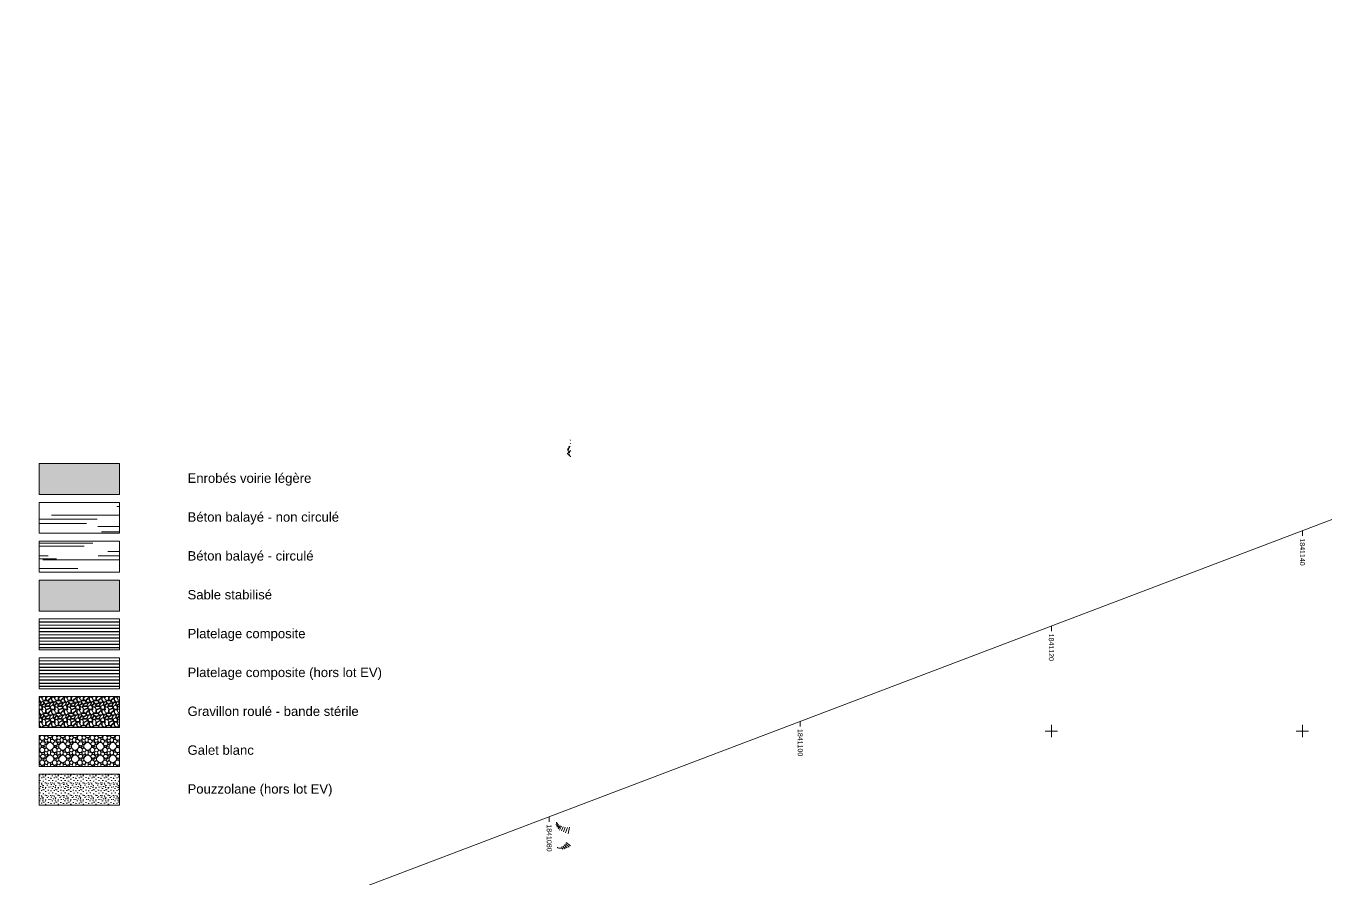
# Model space of a CAD drawing. Header units: metres. Extents: x 1838950 to 1842843, y 5171318 to 5174224.
# Drawn here: x 1841038.3 to 1841141.8, y 5171648.3 to 5171716.2 of the extents above; entities that cross this region are included whole.
import ezdxf

# ---------------------------------------------------------------- set-up
doc = ezdxf.new("R2010")
doc.units = ezdxf.units.M
doc.header["$LTSCALE"] = 0.0254
doc.header["$PDMODE"] = 1
doc.header["$PDSIZE"] = -2
doc.layers.add('Fond topo - Carroyage', color=8, linetype='Continuous', lineweight=18)
doc.layers.add('SA - légende prestations', color=7, linetype='Continuous', lineweight=18)
doc.layers.add('SA - Limite terrain', color=1, linetype='Continuous', lineweight=18, true_color=0xff0000)
doc.styles.add('Arial', font='arial.ttf')

msp = doc.modelspace()

# ---------------------------------------------------------------- hatches: boundary and pattern name
at = {"layer": 'SA - légende prestations', "linetype": 'Continuous', "lineweight": 0, "true_color": 0xdddddd}
msp.add_hatch(color=254, dxfattribs=at).paths.add_polyline_path([(1841039.3634, 5171678.8431), (1841045.75, 5171678.8431), (1841045.75, 5171681.3072), (1841039.3634, 5171681.3072)])
at = {"layer": 'SA - légende prestations', "linetype": 'Continuous', "lineweight": 18, "true_color": 0xc0c0c0}
h = msp.add_hatch(dxfattribs=at)
h.set_pattern_fill('BETON_BALAYE', color=9, style=0, pattern_type=2)
h.set_pattern_definition([(0, (-100.5619, 3.2995), (2.2, 1), [15, -8]), (0, (-100.1301, 3.2995), (2.2, 1), [5, -18]), (0, (-99.2319, 3.7995), (-1, 1.33), [3, -7.08]), (0, (-99.1473, 3.7995), (-1, 1.33), [6, -4.08]), (0, (-100.0619, 4.1495), (5.2, 0.67), [8, -6.4]), (0, (-99.8231, 4.1495), (5.2, 0.67), [4, -10.4])])
h.paths.add_polyline_path([(1841039.3634, 5171675.7486), (1841045.75, 5171675.7486), (1841045.75, 5171678.2128), (1841039.3634, 5171678.2128)])
at = {"layer": 'SA - légende prestations', "linetype": 'Continuous', "lineweight": 18, "true_color": 0x333333}
h = msp.add_hatch(dxfattribs=at)
h.set_pattern_fill('BETON_BALAYE_1', color=250, style=0, pattern_type=2)
h.set_pattern_definition([(0, (-102.4584, -2.2877), (2.2, 1), [15, -8]), (0, (-102.0266, -2.2877), (2.2, 1), [5, -18]), (0, (-101.1284, -1.7877), (-1, 1.33), [3, -7.08]), (0, (-101.0438, -1.7877), (-1, 1.33), [6, -4.08]), (0, (-101.95837, -1.4377), (5.2, 0.67), [8, -6.4]), (0, (-101.7196, -1.4377), (5.2, 0.67), [4, -10.4])])
h.paths.add_polyline_path([(1841039.3634, 5171672.6542), (1841045.75, 5171672.6542), (1841045.75, 5171675.1183), (1841039.3634, 5171675.1183)])
at = {"layer": 'SA - légende prestations', "linetype": 'Continuous', "lineweight": 0, "true_color": 0xffcc99}
msp.add_hatch(color=31, dxfattribs=at).paths.add_polyline_path([(1841039.3634, 5171669.5598), (1841045.75, 5171669.5598), (1841045.75, 5171672.0239), (1841039.3634, 5171672.0239)])
at = {"layer": 'SA - légende prestations', "linetype": 'Continuous', "lineweight": 18, "true_color": 0x999999}
h = msp.add_hatch(dxfattribs=at)
h.set_pattern_fill('GRANULATS2', color=253, style=0, pattern_type=2)
h.set_pattern_definition([(0, (-67.8745, 3.2995), (1, 1), [0.3, -0.7]), (0, (-67.2745, 3.3995), (1, 1), [0.25, -0.75]), (0, (-67.3245, 3.4495), (1, 1), [0.2, -0.8]), (0, (-67.6245, 3.6995), (1, 1), [0.15, -0.85]), (0, (-67.6169, 3.6995), (1, 1), [0.2, -0.8]), (0, (-67.6245, 3.7495), (1, 1), [0.2, -0.8]), (0, (-67.6182, 3.7495), (1, 1), [0.25, -0.75]), (0, (-68.0745, 3.9495), (1, 1), [0.25, -0.75]), (0, (-67.1245, 3.9995), (1, 1), [0.25, -0.75]), (90, (-68.0745, 3.4995), (-1, 1), [0.15, -0.85]), (90, (-67.9245, 4.2495), (-1, 1), [0.1, -0.9]), (90, (-67.8745, 3.2995), (-1, 1), [0.15, -0.85]), (90, (-67.7745, 4.1995), (-1, 1), [0.05, -0.95]), (90, (-67.7245, 3.7995), (-1, 1), [0.15, -0.85]), (90, (-67.6245, 3.4495), (-1, 1), [0.25, -0.75]), (90, (-67.5245, 4.1495), (-1, 1), [0.15, -0.85]), (90, (-67.4245, 3.7495), (-1, 1), [0.2, -0.8]), (90, (-67.3745, 3.7495), (-1, 1), [0.2, -0.8]), (90, (-67.2745, 3.2995), (-1, 1), [0.1, -0.9]), (90, (-67.1245, 3.4495), (-1, 1), [0.25, -0.75]), (45, (-67.9745, 3.3995), (0, 0.99999999974), [0.424264, -0.9899495623]), (45, (-67.8745, 3.4495), (0, 0.99999999974), [0.212132, -1.2020815623]), (45, (-67.4245, 3.9995), (0, 0.99999999974), [0.2828427, -1.1313708623]), (45, (-67.4245, 4.0495), (0, 0.99999999974), [0.212132, -1.2020815623]), (135, (-67.7745, 3.9495), (-0.99999999974, 0), [0.070711, -1.3435025623]), (135, (-67.9745, 3.3995), (-0.99999999974, 0), [0.141421, -1.2727925623]), (135, (-67.6745, 3.6995), (-0.99999999974, 0), [0.141421, -1.2727925623]), (135, (-67.4245, 3.9495), (-0.99999999974, 0), [0.141421, -1.2727925623]), (135, (-67.1245, 4.1495), (-0.99999999974, 0), [0.212132, -1.2020815623]), (135, (-67.1245, 4.0995), (-0.99999999974, 0), [0.141421, -1.2727925623]), (135, (-67.1745, 4.1995), (-0.99999999974, 0), [0.141421, -1.2727925623]), (135, (-67.4745, 3.2995), (-0.99999999974, 0), [0.212132, -1.2020815623]), (26.5650512, (-67.17452, 3.8995), (1.000000000224, -4.7e-11), [0.1118, -2.124267977]), (26.5650512, (-67.42452, 3.6495), (1.000000000224, -4.7e-11), [0.1118, -2.124267977]), (26.5650512, (-67.77452, 3.9495), (1.000000000224, -4.7e-11), [0.2236, -2.012467977]), (26.5650512, (-67.72452, 4.1995), (1.000000000224, -4.7e-11), [0.2236, -2.012467977]), (26.5650512, (-67.72452, 3.9495), (1.000000000224, -4.7e-11), [0.2236, -2.012467977]), (26.5650512, (-67.12452, 4.1495), (1.000000000224, -4.7e-11), [0.2236, -2.012467977]), (26.5650512, (-68.07452, 3.6495), (1.000000000224, -4.7e-11), [0.33541, -1.900657977]), (26.5650512, (-68.07452, 3.6995), (1.000000000224, -4.7e-11), [0.33541, -1.900657977]), (26.5650512, (-68.07452, 4.0995), (1.000000000224, -4.7e-11), [0.33541, -1.900657977]), (63.43494882, (-67.57452, 4.0495), (-3.96e-10, 1.000000000224), [0.1118, -2.124267977]), (63.43494882, (-67.12452, 3.9995), (-3.96e-10, 1.000000000224), [0.1118, -2.124267977]), (63.43494882, (-67.108, 4.0325), (-3.96e-10, 1.000000000224), [0.2236, -2.012467977]), (63.43494882, (-67.22452, 3.8995), (-3.96e-10, 1.000000000224), [0.2236, -2.012467977]), (63.43494882, (-67.82452, 3.9995), (-3.96e-10, 1.000000000224), [0.2236, -2.012467977]), (63.43494882, (-67.87452, 3.9995), (-3.96e-10, 1.000000000224), [0.2236, -2.012467977]), (63.43494882, (-67.52452, 4.0995), (-3.96e-10, 1.000000000224), [0.33541, -1.900657977]), (116.5650512, (-67.77452, 3.8495), (4.7e-11, 1.000000000224), [0.1118, -2.124267977]), (116.5650512, (-67.12452, 3.7495), (4.7e-11, 1.000000000224), [0.1118, -2.124267977]), (116.5650512, (-67.32452, 3.4495), (4.7e-11, 1.000000000224), [0.2236, -2.012467977]), (116.5650512, (-67.37452, 3.4995), (4.7e-11, 1.000000000224), [0.2236, -2.012467977]), (116.5650512, (-67.27452, 4.1995), (4.7e-11, 1.000000000224), [0.2236, -2.012467977]), (116.5650512, (-68.07452, 3.6995), (4.7e-11, 1.000000000224), [0.2236, -2.012467977]), (116.5650512, (-67.57452, 3.2995), (4.7e-11, 1.000000000224), [0.33541, -1.900657977]), (153.43494882, (-67.22452, 3.8995), (-1.000000000224, -3.96e-10), [0.2236, -2.012467977]), (153.43494882, (-67.17452, 3.8495), (-1.000000000224, -3.96e-10), [0.2236, -2.012467977]), (153.43494882, (-67.92452, 3.3495), (-1.000000000224, -3.96e-10), [0.1118, -2.124267977]), (153.43494882, (-67.62452, 3.7495), (-1.000000000224, -3.96e-10), [0.1118, -2.124267977]), (153.43494882, (-67.42452, 4.0495), (-1.000000000224, -3.96e-10), [0.1118, -2.124267977])])
h.paths.add_polyline_path([(1841039.3634, 5171660.2764), (1841045.75, 5171660.2764), (1841045.75, 5171662.7405), (1841039.3634, 5171662.7405)])
at = {"layer": 'SA - légende prestations', "linetype": 'Continuous', "lineweight": 18, "true_color": 0xc0c0c0}
h = msp.add_hatch(dxfattribs=at)
h.set_pattern_fill('GRANULATS4', color=9, style=0, pattern_type=2)
h.set_pattern_definition([(0, (-67.3745, -12.1727), (0, 1), [0.05, -0.95]), (0, (-67.3694, -12.1727), (0, 1), [0.05, -0.95]), (0, (-67.1245, -12.0727), (0, 1), [0.05, -0.95]), (0, (-67.6245, -11.9727), (0, 1), [0.1, -0.9]), (0, (-67.8745, -11.9227), (0, 1), [0.15, -0.85]), (0, (-67.3745, -11.8727), (0, 1), [0.1, -0.9]), (0, (-67.3694, -11.8727), (0, 1), [0.15, -0.85]), (0, (-67.4245, -11.7227), (0, 1), [0.15, -0.85]), (0, (-67.6745, -11.6727), (0, 1), [0.15, -0.85]), (0, (-67.6618, -11.6727), (0, 1), [0.15, -0.85]), (0, (-67.8745, -11.5227), (0, 1), [0.15, -0.85]), (0, (-67.8694, -11.5227), (0, 1), [0.05, -0.95]), (0, (-67.2245, -11.4227), (0, 1), [0.05, -0.95]), (0, (-67.4245, -11.3227), (0, 1), [0.1, -0.9]), (90, (-68.0745, -11.2727), (-1, 6e-17), [0.1, -0.9]), (90, (-67.9745, -11.9727), (-1, 6e-17), [0.05, -0.95]), (90, (-67.9745, -11.9689), (-1, 6e-17), [0.15, -0.85]), (90, (-67.7245, -11.8727), (-1, 6e-17), [0.2, -0.8]), (90, (-67.7245, -11.8664), (-1, 6e-17), [0.05, -0.95]), (90, (-67.5745, -11.6227), (-1, 6e-17), [0.15, -0.85]), (90, (-67.5245, -12.0727), (-1, 6e-17), [0.1, -0.9]), (90, (-67.4745, -11.2727), (-1, 6e-17), [0.1, -0.9]), (90, (-67.4245, -11.8727), (-1, 6e-17), [0.1, -0.9]), (90, (-67.4245, -11.8575), (-1, 6e-17), [0.05, -0.95]), (90, (-67.2745, -11.3727), (-1, 6e-17), [0.05, -0.95]), (90, (-67.2745, -11.3702), (-1, 6e-17), [0.05, -0.95]), (90, (-67.2245, -11.8227), (-1, 6e-17), [0.1, -0.9]), (90, (-67.2245, -11.8164), (-1, 6e-17), [0.1, -0.9]), (90, (-67.1745, -12.0727), (-1, 6e-17), [0.1, -0.9]), (45, (-68.0245, -12.07274), (0, 0.99999999974), [0.141421, -1.272792562]), (45, (-68.0169, -12.0651), (0, 0.99999999974), [0.212132, -1.202081562]), (45, (-68.0745, -12.07274), (0, 0.99999999974), [0.1414213562, -1.272792206]), (45, (-67.5245, -11.97274), (0, 0.99999999974), [0.1414213562, -1.272792206]), (45, (-67.6245, -11.47274), (0, 0.99999999974), [0.1414213562, -1.272792206]), (45, (-67.1745, -11.97274), (0, 0.99999999974), [0.1414213562, -1.272792206]), (45, (-68.0245, -11.87274), (0, 0.99999999974), [0.07071067812, -1.343502884]), (45, (-67.9245, -11.57274), (0, 0.99999999974), [0.07071067812, -1.343502884]), (45, (-67.8245, -11.92274), (0, 0.99999999974), [0.07071067812, -1.343502884]), (45, (-67.7245, -11.57274), (0, 0.99999999974), [0.07071067812, -1.343502884]), (45, (-67.4245, -11.77274), (0, 0.99999999974), [0.07071067812, -1.343502884]), (45, (-67.4245, -11.22274), (0, 0.99999999974), [0.07071067812, -1.343502884]), (45, (-67.3245, -11.32274), (0, 0.99999999974), [0.07071067812, -1.343502884]), (45, (-67.2745, -11.87274), (0, 0.99999999974), [0.07071067812, -1.343502884]), (45, (-67.2245, -12.12274), (0, 0.99999999974), [0.07071067812, -1.343502884]), (45, (-67.2245, -11.72274), (0, 0.99999999974), [0.07071067812, -1.343502884]), (45, (-67.2245, -11.22274), (0, 0.99999999974), [0.07071067812, -1.343502884]), (45, (-67.1745, -11.42274), (0, 0.99999999974), [0.07071067812, -1.343502884]), (135, (-67.3745, -11.32274), (-0.99999999974, 0), [0.07071067812, -1.343502884]), (135, (-67.2745, -11.22274), (-0.99999999974, 0), [0.07071067812, -1.343502884]), (135, (-67.2245, -11.42274), (-0.99999999974, 0), [0.07071067812, -1.343502884]), (135, (-67.0745, -11.22274), (-0.99999999974, 0), [0.07071067812, -1.343502884]), (135, (-67.5745, -11.57274), (-0.99999999974, 0), [0.07071067812, -1.343502884]), (135, (-67.6745, -11.67274), (-0.99999999974, 0), [0.07071067812, -1.343502884]), (135, (-67.9745, -11.92274), (-0.99999999974, 0), [0.07071067812, -1.343502884]), (135, (-67.8745, -11.92274), (-0.99999999974, 0), [0.07071067812, -1.343502884]), (135, (-67.7745, -11.57274), (-0.99999999974, 0), [0.07071067812, -1.343502884]), (135, (-67.9745, -11.72274), (-0.99999999974, 0), [0.07071067812, -1.343502884]), (135, (-67.3745, -11.87274), (-0.99999999974, 0), [0.07071067812, -1.343502884]), (135, (-67.2245, -11.77274), (-0.99999999974, 0), [0.07071067812, -1.343502884]), (135, (-67.1745, -11.97274), (-0.99999999974, 0), [0.07071067812, -1.343502884]), (135, (-67.1745, -11.87274), (-0.99999999974, 0), [0.07071067812, -1.343502884]), (135, (-67.1245, -12.07274), (-0.99999999974, 0), [0.07071067812, -1.343502884]), (135, (-67.9245, -11.47274), (-0.99999999974, 0), [0.1414213562, -1.272792206]), (135, (-67.4245, -11.77274), (-0.99999999974, 0), [0.1414213562, -1.272792206]), (135, (-67.4745, -12.12274), (-0.99999999974, 0), [0.3535533906, -1.060660172]), (26.5650512, (-68.07452, -11.67274), (1.000000000224, -4.7e-11), [0.1118, -2.124267978]), (26.5650512, (-67.92452, -11.97274), (1.000000000224, -4.7e-11), [0.1118, -2.124267978]), (26.5650512, (-67.72452, -11.52274), (1.000000000224, -4.7e-11), [0.1118, -2.124267978]), (26.5650512, (-67.32452, -12.17274), (1.000000000224, -4.7e-11), [0.1118, -2.124267978]), (26.5650512, (-67.47452, -11.92274), (1.000000000224, -4.7e-11), [0.1118, -2.124267978]), (26.5650512, (-67.37452, -11.72274), (1.000000000224, -4.7e-11), [0.1118, -2.124267978]), (26.5650512, (-67.52452, -11.37274), (1.000000000224, -4.7e-11), [0.1118, -2.124267978]), (26.5650512, (-67.17452, -11.42274), (1.000000000224, -4.7e-11), [0.1118, -2.124267978]), (63.4349488, (-67.97452, -11.67274), (-4.7e-11, 1.000000000224), [0.1118, -2.124267978]), (63.4349488, (-67.97452, -11.62274), (-4.7e-11, 1.000000000224), [0.1118, -2.124267978]), (63.4349488, (-67.57452, -11.47274), (-4.7e-11, 1.000000000224), [0.2236, -2.012467977]), (63.4349488, (-67.22452, -11.52274), (-4.7e-11, 1.000000000224), [0.1118, -2.124267978]), (63.4349488, (-67.27452, -11.67274), (-4.7e-11, 1.000000000224), [0.1118, -2.124267978]), (63.4349488, (-67.77452, -11.87274), (-4.7e-11, 1.000000000224), [0.1118, -2.124267978]), (63.4349488, (-67.27452, -11.32274), (-4.7e-11, 1.000000000224), [0.1118, -2.124267978]), (63.4349488, (-67.12452, -11.37274), (-4.7e-11, 1.000000000224), [0.1118, -2.124267978]), (116.5650512, (-68.02452, -11.37274), (4.7e-11, 1.000000000224), [0.1118, -2.124267978]), (116.5650512, (-67.47452, -12.17274), (4.7e-11, 1.000000000224), [0.1118, -2.124267978]), (116.5650512, (-67.92452, -11.52274), (4.7e-11, 1.000000000224), [0.1118, -2.124267978]), (116.5650512, (-67.17452, -11.62274), (4.7e-11, 1.000000000224), [0.1118, -2.124267978]), (116.5650512, (-67.52452, -11.67274), (4.7e-11, 1.000000000224), [0.1118, -2.124267978]), (116.5650512, (-67.22452, -11.47274), (4.7e-11, 1.000000000224), [0.1118, -2.124267978]), (116.5650512, (-67.72452, -11.67274), (4.7e-11, 1.000000000224), [0.1118, -2.124267978]), (116.5650512, (-67.92452, -11.87274), (4.7e-11, 1.000000000224), [0.1118, -2.124267978]), (153.4349488, (-67.97452, -11.42274), (-1.000000000224, -4.7e-11), [0.1118, -2.124267978]), (153.4349488, (-67.62452, -11.97274), (-1.000000000224, -4.7e-11), [0.1118, -2.124267978]), (153.4349488, (-67.82452, -11.52274), (-1.000000000224, -4.7e-11), [0.1118, -2.124267978]), (153.4349488, (-67.22452, -11.92274), (-1.000000000224, -4.7e-11), [0.1118, -2.124267978]), (153.4349488, (-67.37452, -12.17274), (-1.000000000224, -4.7e-11), [0.1118, -2.124267978]), (153.4349488, (-67.27452, -11.37274), (-1.000000000224, -4.7e-11), [0.1118, -2.124267978]), (153.4349488, (-67.42452, -11.72274), (-1.000000000224, -4.7e-11), [0.1118, -2.124267978]), (153.4349488, (-67.07452, -11.67274), (-1.000000000224, -4.7e-11), [0.1118, -2.124267978]), (243.4349488, (-68.02452, -12.07274), (4.7e-11, -1.000000000224), [0.1118, -2.124267978])])
h.paths.add_polyline_path([(1841039.3634, 5171657.182), (1841045.75, 5171657.182), (1841045.75, 5171659.6461), (1841039.3634, 5171659.6461)])
at = {"layer": 'SA - légende prestations', "linetype": 'Continuous', "lineweight": 18, "true_color": 0x993300}
h = msp.add_hatch(dxfattribs=at)
h.set_pattern_fill('SABLE', color=24, style=0, pattern_type=2)
h.set_pattern_definition([(0, (10.0155, 39.6973), (0, 1), [0.01, -0.99]), (0, (10.1355, 39.5373), (0, 1), [0.01, -0.99]), (0, (10.0855, 39.2973), (0, 1), [0.01, -0.99]), (0, (10.4355, 39.0673), (0, 1), [0.01, -0.99]), (0, (10.4055, 39.4273), (0, 1), [0.01, -0.99]), (0, (10.6755, 39.6673), (0, 1), [0.01, -0.99]), (0, (10.3255, 39.7373), (0, 1), [0.01, -0.99]), (0, (10.7455, 39.3273), (0, 1), [0.01, -0.99]), (0, (10.6955, 39.0073), (0, 1), [0.01, -0.99]), (0, (9.9555, 38.8573), (0, 1), [0.01, -0.99]), (0, (10.1355, 39.0573), (0, 1), [0.01, -0.99]), (0, (10.2755, 38.8673), (0, 1), [0.01, -0.99]), (0, (10.8855, 39.5073), (0, 1), [0.01, -0.99]), (0, (10.5655, 39.2573), (0, 1), [0.01, -0.99]), (0, (10.4855, 39.5873), (0, 1), [0.01, -0.99]), (0, (10.6555, 39.4973), (0, 1), [0.01, -0.99]), (0, (10.2955, 39.2273), (0, 1), [0.01, -0.99]), (0, (10.5755, 39.7673), (0, 1), [0.01, -0.99]), (0, (10.8855, 39.1773), (0, 1), [0.01, -0.99]), (0, (10.8555, 38.8773), (0, 1), [0.01, -0.99]), (75.9627444784, (10.10548, 39.39726), (-1.000053324181, -2.99998212319), [0.0412, -4.0819]), (329.0382025877, (10.27548, 39.60726), (-3.000067924041, 1.99989762714), [0.0583, -5.7726]), (338.199797732, (10.56548, 39.37726), (3.0000211770895, -0.999937196254), [0.0539, -5.3313]), (149.0377816694, (10.57548, 38.89726), (3.0000532327494, -1.99991966733), [0.0583, -5.7726]), (53.1303763425, (10.26548, 39.02726), (1.999985653982, 3.0000095639625), [0.05, -4.95]), (315.000736607, (10.7955, 39.74726), (1.00000030937, 1.285622e-05), [0.0566, -1.3576]), (101.310397335, (10.72548, 39.12726), (-1.000032352666, 3.999992071967), [0.051, -5.048]), (323.13100772, (9.98548, 39.16726), (3.000031602853, -1.999952594909), [0.05, -4.95]), (315.000736607, (10.1055, 39.79726), (1.00000030937, 1.285622e-05), [0.0424, -1.3718])])
h.paths.add_polyline_path([(1841039.3634, 5171654.0875), (1841045.75, 5171654.0875), (1841045.75, 5171656.5516), (1841039.3634, 5171656.5516)])

# ---------------------------------------------------------------- linework, layer by layer
at = {"layer": 'Fond topo - Carroyage'}
for p, q in [((1841140, 5171675.9426), (1841140, 5171675.5426)), ((1841120, 5171668.3496), (1841120, 5171667.9496)), ((1841100, 5171660.7566), (1841100, 5171660.3566)), ((1841120, 5171659.5), (1841120, 5171660.5)), ((1841140, 5171659.5), (1841140, 5171660.5)), ((1841119.5, 5171660), (1841120.5, 5171660)), ((1841139.5, 5171660), (1841140.5, 5171660)), ((1841080, 5171653.1636), (1841080, 5171652.7636))]:
    msp.add_line(p, q, dxfattribs=at)
at = {"layer": 'Fond topo - Carroyage', "flags": 128}
msp.add_lwpolyline([(1841245.9254, 5171716.1571), (1841012.2023, 5171627.4243), (1841074.7412, 5171462.6962), (1841308.4643, 5171551.429)], close=True, dxfattribs=at)
at = {"layer": 'Fond topo - Carroyage', "lineweight": 20, "flags": 128}
msp.add_lwpolyline([(1841245.9254, 5171716.1571), (1841012.2023, 5171627.4243), (1841074.7412, 5171462.6962), (1841308.4643, 5171551.429)], close=True, dxfattribs=at)
at = {"layer": 'SA - Limite terrain'}
msp.add_open_spline([(1841077.1485, 5171583.5529), (1841078.8191, 5171584.5954), (1841080.4897, 5171585.6379), (1841083.6639, 5171586.8607), (1841086.8381, 5171588.0834), (1841093.7112, 5171590.7349), (1841100.5843, 5171593.3863), (1841105.8354, 5171595.3795), (1841111.0864, 5171597.3727), (1841112.7835, 5171598.0158), (1841114.4805, 5171598.6589), (1841120.1437, 5171600.7977), (1841125.8069, 5171602.9364), (1841137.9788, 5171607.5816), (1841150.1507, 5171612.2269), (1841152.2407, 5171613.0169), (1841154.3307, 5171613.8069), (1841157.6242, 5171615.0086), (1841160.9178, 5171616.2103), (1841160.8937, 5171617.2726), (1841160.8697, 5171618.335), (1841160.7519, 5171622.2441), (1841160.6341, 5171626.1532), (1841160.5459, 5171628.0785), (1841160.4576, 5171630.0038), (1841160.0075, 5171632.9962), (1841159.5574, 5171635.9885), (1841161.4156, 5171637.1289), (1841163.2737, 5171638.2693), (1841163.062, 5171638.6198), (1841162.8502, 5171638.9702), (1841163.1316, 5171639.1783), (1841163.413, 5171639.3865), (1841163.4664, 5171639.3345), (1841163.5199, 5171639.2825), (1841164.0378, 5171639.6824), (1841164.5557, 5171640.0822), (1841164.6484, 5171639.9622), (1841164.7411, 5171639.8421), (1841166.3443, 5171640.4782), (1841167.7831, 5171641.5484), (1841166.8333, 5171642.7817), (1841165.8835, 5171644.0151), (1841171.2018, 5171648.0241), (1841176.5201, 5171652.0331), (1841176.562, 5171652.0654), (1841176.6038, 5171652.0977), (1841176.5828, 5171652.125), (1841176.5618, 5171652.1523), (1841191.1783, 5171663.3819), (1841205.7948, 5171674.6116), (1841207.539, 5171675.9573), (1841209.2831, 5171677.303), (1841213.68, 5171676.8693), (1841218.0769, 5171676.4356), (1841224.138, 5171669.2197), (1841230.1992, 5171662.0037), (1841229.4551, 5171661.4123), (1841228.7111, 5171660.8209), (1841230.314, 5171658.673), (1841231.9169, 5171656.5251), (1841232.0432, 5171656.6166), (1841232.1695, 5171656.7082), (1841232.3724, 5171656.4283), (1841232.5753, 5171656.1483), (1841232.4514, 5171656.0585), (1841232.3275, 5171655.9687), (1841232.663, 5171655.5059), (1841232.9985, 5171655.043), (1841233.051, 5171655.0811), (1841233.1035, 5171655.1191), (1841233.5076, 5171654.2972), (1841234.3715, 5171654.7513), (1841235.0886, 5171655.2417), (1841235.8057, 5171655.7322), (1841235.7432, 5171655.8327), (1841235.6807, 5171655.9332), (1841236.0049, 5171656.1415), (1841236.3292, 5171656.3499), (1841236.5301, 5171656.0268), (1841236.7311, 5171655.7038), (1841236.6898, 5171655.6773), (1841236.6486, 5171655.6508), (1841240.8585, 5171649.0812), (1841245.0684, 5171642.5117), (1841245.3158, 5171642.1368), (1841245.5633, 5171641.7618), (1841246.3679, 5171640.4536), (1841247.1726, 5171639.1454), (1841247.7766, 5171638.0928), (1841248.3805, 5171637.0401), (1841248.9658, 5171636.0263), (1841249.5511, 5171635.0124), (1841249.7169, 5171634.7035), (1841249.8827, 5171634.3945), (1841250.3986, 5171633.3142), (1841250.9146, 5171632.2339), (1841251.4065, 5171631.065), (1841251.8984, 5171629.8962), (1841252.5682, 5171628.1006), (1841253.238, 5171626.3049), (1841253.5633, 5171625.3756), (1841253.8886, 5171624.4462), (1841254.2654, 5171623.3404), (1841254.6421, 5171622.2346), (1841255.1339, 5171620.7027), (1841255.6257, 5171619.1708), (1841256.9719, 5171614.6021), (1841258.3181, 5171610.0335), (1841260.0183, 5171603.9559), (1841261.7184, 5171597.8783), (1841261.6486, 5171597.4706), (1841261.5788, 5171597.0629), (1841255.2305, 5171594.5841), (1841248.8823, 5171592.1053), (1841248.7762, 5171592.3267), (1841248.67, 5171592.548), (1841244.611, 5171590.8237), (1841240.552, 5171589.0994), (1841236.9326, 5171587.6621), (1841233.3131, 5171586.2248), (1841233.4918, 5171583.1089), (1841233.6705, 5171579.9929), (1841236.3231, 5171570.9165), (1841238.9758, 5171561.8401), (1841241.5125, 5171558.1334), (1841244.0493, 5171554.4266), (1841242.9225, 5171553.1247), (1841241.7958, 5171551.8228), (1841241.4101, 5171551.3561), (1841241.0244, 5171550.8893), (1841240.7134, 5171550.2654), (1841240.4024, 5171549.6415), (1841239.986, 5171547.8083), (1841239.5697, 5171545.9751), (1841239.5343, 5171544.7172), (1841239.4989, 5171543.4594), (1841239.6922, 5171542.3478), (1841239.8855, 5171541.2363), (1841240.0814, 5171539.9232), (1841240.2774, 5171538.6102), (1841240.9117, 5171536.095), (1841241.5461, 5171533.5798), (1841243.0137, 5171531.5005), (1841244.4813, 5171529.4212), (1841227.5122, 5171525.4612), (1841210.5431, 5171521.5012), (1841206.6038, 5171520.7482), (1841202.6644, 5171519.9952), (1841201.2494, 5171519.7229), (1841199.8344, 5171519.4507), (1841198.3954, 5171519.2013), (1841196.9565, 5171518.9519), (1841194.0891, 5171518.4581), (1841191.2218, 5171517.9643), (1841187.4601, 5171517.2206), (1841183.6984, 5171516.4768), (1841181.4913, 5171516.1096), (1841179.2842, 5171515.7423), (1841171.6216, 5171514.4506), (1841163.959, 5171513.1588), (1841163.6599, 5171515.6357), (1841163.3609, 5171518.1125), (1841161.4246, 5171520.351), (1841159.4883, 5171522.5896), (1841159.2311, 5171523.5567), (1841158.9739, 5171524.5238), (1841157.9666, 5171529.9426), (1841156.9592, 5171535.3614), (1841153.722, 5171536.2537), (1841150.4848, 5171537.1461), (1841149.6939, 5171541.1018), (1841148.9031, 5171545.0575), (1841151.559, 5171547.0944), (1841154.2149, 5171549.1313), (1841153.1972, 5171554.379), (1841152.1794, 5171559.6267), (1841150.2617, 5171559.1731), (1841148.3439, 5171558.7194), (1841148.3324, 5171558.7681), (1841148.3209, 5171558.8167), (1841145.0571, 5171557.9919), (1841141.7932, 5171557.167), (1841136.4846, 5171555.8638), (1841131.1761, 5171554.5605), (1841120.4886, 5171551.958), (1841109.8011, 5171549.3555), (1841104.9463, 5171548.1603), (1841100.0914, 5171546.9651), (1841095.6613, 5171545.873), (1841091.2312, 5171544.7809), (1841091.1558, 5171544.6421), (1841091.0804, 5171544.5033), (1841088.9329, 5171543.9538), (1841086.7854, 5171543.4043), (1841084.885, 5171542.9306), (1841082.9845, 5171542.4569), (1841083.0353, 5171542.2607), (1841083.0861, 5171542.0645), (1841079.4525, 5171541.1726), (1841075.8188, 5171540.2807), (1841074.9605, 5171551.0465), (1841074.1023, 5171561.8123), (1841074.1422, 5171561.8151), (1841074.1821, 5171561.818), (1841074.0261, 5171563.9757), (1841073.87, 5171566.1334), (1841073.6013, 5171569.4277), (1841073.3326, 5171572.722), (1841073.3386, 5171574.6786), (1841073.3446, 5171576.6352), (1841073.9647, 5171578.5359), (1841074.5847, 5171580.4367), (1841075.8666, 5171581.9948), (1841077.1485, 5171583.5529)], degree=2, knots=[0, 0, 0, 0.00660942, 0.00660942, 0.01802639, 0.01802639, 0.04275236, 0.04275236, 0.06160391, 0.06160391, 0.0676951, 0.0676951, 0.08801343, 0.08801343, 0.13174113, 0.13174113, 0.13924038, 0.13924038, 0.15100765, 0.15100765, 0.1545742, 0.1545742, 0.16770063, 0.16770063, 0.17416964, 0.17416964, 0.1843261, 0.1843261, 0.19164368, 0.19164368, 0.19301797, 0.19301797, 0.19419274, 0.19419274, 0.1944431, 0.1944431, 0.19663924, 0.19663924, 0.19714845, 0.19714845, 0.20293753, 0.20293753, 0.20796323, 0.20796323, 0.22946507, 0.22946507, 0.22963583, 0.22963583, 0.22974705, 0.22974705, 0.28925508, 0.28925508, 0.29636734, 0.29636734, 0.31063138, 0.31063138, 0.34105577, 0.34105577, 0.34412429, 0.34412429, 0.35277691, 0.35277691, 0.3532806, 0.3532806, 0.35439673, 0.35439673, 0.35489071, 0.35489071, 0.35673631, 0.35673631, 0.35694563, 0.35694563, 0.35990258, 0.35990258, 0.36253493, 0.36253493, 0.36289356, 0.36289356, 0.36406125, 0.36406125, 0.36521394, 0.36521394, 0.36536238, 0.36536238, 0.38900361, 0.38900361, 0.39036458, 0.39036458, 0.3950181, 0.3950181, 0.39869513, 0.39869513, 0.40224205, 0.40224205, 0.40330443, 0.40330443, 0.40693178, 0.40693178, 0.4107741, 0.4107741, 0.41658073, 0.41658073, 0.41956406, 0.41956406, 0.42310372, 0.42310372, 0.42797849, 0.42797849, 0.4424092, 0.4424092, 0.46153052, 0.46153052, 0.46278364, 0.46278364, 0.48343231, 0.48343231, 0.48417605, 0.48417605, 0.49753798, 0.49753798, 0.50933742, 0.50933742, 0.51879391, 0.51879391, 0.54744451, 0.54744451, 0.56105368, 0.56105368, 0.56627035, 0.56627035, 0.56810497, 0.56810497, 0.57021713, 0.57021713, 0.57591296, 0.57591296, 0.57972555, 0.57972555, 0.58314396, 0.58314396, 0.58716638, 0.58716638, 0.59502561, 0.59502561, 0.60273681, 0.60273681, 0.65553232, 0.65553232, 0.667684, 0.667684, 0.67205001, 0.67205001, 0.6764748, 0.6764748, 0.68529028, 0.68529028, 0.69690836, 0.69690836, 0.70368759, 0.70368759, 0.72723171, 0.72723171, 0.73479074, 0.73479074, 0.74375835, 0.74375835, 0.74679046, 0.74679046, 0.76348997, 0.76348997, 0.77366411, 0.77366411, 0.78588648, 0.78588648, 0.79602765, 0.79602765, 0.81222364, 0.81222364, 0.81819452, 0.81819452, 0.81834602, 0.81834602, 0.82854591, 0.82854591, 0.84510775, 0.84510775, 0.87843558, 0.87843558, 0.89358426, 0.89358426, 0.90740876, 0.90740876, 0.90788743, 0.90788743, 0.91460365, 0.91460365, 0.92053795, 0.92053795, 0.92115199, 0.92115199, 0.93248834, 0.93248834, 0.96521063, 0.96521063, 0.96533183, 0.96533183, 0.97188637, 0.97188637, 0.98190084, 0.98190084, 0.98782906, 0.98782906, 0.99388679, 0.99388679, 1, 1, 1], dxfattribs=at)
at = {"layer": 'SA - légende prestations', "color": 96, "true_color": 0x008000}
for p, q in [((1841081.7005, 5171683.1464), (1841081.6562, 5171683.1967)), ((1841081.7005, 5171683.1464), (1841081.6562, 5171683.1967)), ((1841081.4438, 5171682.1035), (1841081.4205, 5171682.111)), ((1841081.4856, 5171682.0941), (1841081.4438, 5171682.1035)), ((1841081.5371, 5171682.5092), (1841081.4452, 5171682.4536)), ((1841081.4452, 5171682.4536), (1841081.4904, 5171682.3966)), ((1841081.5384, 5171682.3863), (1841081.4819, 5171682.3484)), ((1841081.4819, 5171682.3484), (1841081.4983, 5171682.2932)), ((1841081.4874, 5171682.084), (1841081.4856, 5171682.0941)), ((1841081.5147, 5171682.1639), (1841081.4874, 5171682.084)), ((1841081.4904, 5171682.3966), (1841081.5418, 5171682.4403)), ((1841081.4983, 5171682.2932), (1841081.5407, 5171682.249)), ((1841081.5107, 5171682.1864), (1841081.5147, 5171682.1639)), ((1841081.5506, 5171682.1585), (1841081.5107, 5171682.1864)), ((1841081.5654, 5171682.5272), (1841081.5371, 5171682.5092)), ((1841081.5418, 5171682.4403), (1841081.5384, 5171682.3863)), ((1841081.574, 5171682.2631), (1841081.5407, 5171682.249)), ((1841081.569, 5171682.1566), (1841081.5506, 5171682.1585)), ((1841081.5892, 5171682.6774), (1841081.5575, 5171682.6035)), ((1841081.5575, 5171682.6035), (1841081.6089, 5171682.5588)), ((1841081.6089, 5171682.5588), (1841081.5654, 5171682.5272)), ((1841081.5934, 5171682.1506), (1841081.569, 5171682.1566)), ((1841081.616, 5171682.2695), (1841081.574, 5171682.2631)), ((1841081.6618, 5171682.6259), (1841081.5892, 5171682.6774)), ((1841081.6385, 5171682.1585), (1841081.5934, 5171682.1506)), ((1841081.5953, 5171682.191), (1841081.6511, 5171682.2707)), ((1841081.6378, 5171682.17), (1841081.5953, 5171682.191)), ((1841081.6246, 5171682.2925), (1841081.616, 5171682.2695)), ((1841081.668, 5171682.3222), (1841081.6246, 5171682.2925)), ((1841081.6378, 5171682.17), (1841081.6385, 5171682.1585)), ((1841081.6511, 5171682.2707), (1841081.6776, 5171682.2521)), ((1841081.7038, 5171682.8703), (1841081.6604, 5171682.9195)), ((1841081.7038, 5171682.8703), (1841081.6604, 5171682.9195)), ((1841081.6942, 5171682.3368), (1841081.668, 5171682.3222)), ((1841081.7073, 5171682.2873), (1841081.6942, 5171682.3368)), ((1841081.4403, 5171682.0576), (1841081.4855, 5171682.0656)), ((1841081.4855, 5171682.0656), (1841081.5213, 5171682.0602)), ((1841081.5018, 5171682.0167), (1841081.4943, 5171681.9934)), ((1841081.4943, 5171681.9934), (1841081.5888, 5171682.0152)), ((1841081.5305, 5171682.045), (1841081.5018, 5171682.0167)), ((1841081.5213, 5171682.0602), (1841081.5305, 5171682.045)), ((1841081.5926, 5171681.9642), (1841081.5851, 5171681.9408)), ((1841081.5851, 5171681.9408), (1841081.6075, 5171681.9163)), ((1841081.5888, 5171682.0152), (1841081.6153, 5171681.9966)), ((1841081.6153, 5171681.9966), (1841081.5926, 5171681.9642)), ((1841081.6075, 5171681.9163), (1841081.6308, 5171681.9088)), ((1841081.6308, 5171681.9088), (1841081.6799, 5171681.8942)), ((1841081.6799, 5171681.8942), (1841081.6919, 5171681.8264))]:
    msp.add_line(p, q, dxfattribs=at)
at = {"layer": 'SA - légende prestations', "color": 3, "true_color": 0x00ff00}
for p, q in [((1841080.5329, 5171652.5627), (1841080.6779, 5171652.6253)), ((1841080.5473, 5171652.6701), (1841080.6314, 5171652.6862)), ((1841080.5722, 5171652.4482), (1841080.7244, 5171652.5644)), ((1841080.6115, 5171652.3337), (1841080.7941, 5171652.4731)), ((1841080.7045, 5171652.2119), (1841080.9015, 5171652.4588)), ((1841080.8279, 5171652.1134), (1841080.9784, 5171652.4211)), ((1841080.9818, 5171652.0382), (1841081.109, 5171652.3763)), ((1841081.1356, 5171651.963), (1841081.27, 5171652.3548)), ((1841081.2894, 5171651.8877), (1841081.4543, 5171652.3028)), ((1841081.497, 5171651.8053), (1841081.6225, 5171652.3349)), ((1841081.6968, 5171650.8497), (1841081.3498, 5171651.1147)), ((1841081.0865, 5171650.5762), (1841080.9775, 5171650.7821)), ((1841081.2547, 5171650.6083), (1841081.092, 5171650.8214)), ((1841081.4301, 5171650.6941), (1841081.1905, 5171650.9448)), ((1841081.5751, 5171650.7567), (1841081.2818, 5171651.0145))]:
    msp.add_line(p, q, dxfattribs=at)
at = {"layer": 'SA - légende prestations', "flags": 128}
for points in [[(1841039.3634, 5171678.8431), (1841045.75, 5171678.8431), (1841045.75, 5171681.3072), (1841039.3634, 5171681.3072)], [(1841039.3634, 5171675.7486), (1841045.75, 5171675.7486), (1841045.75, 5171678.2128), (1841039.3634, 5171678.2128)], [(1841039.3634, 5171672.6542), (1841045.75, 5171672.6542), (1841045.75, 5171675.1183), (1841039.3634, 5171675.1183)], [(1841039.3634, 5171669.5598), (1841045.75, 5171669.5598), (1841045.75, 5171672.0239), (1841039.3634, 5171672.0239)], [(1841039.3634, 5171666.4653), (1841045.75, 5171666.4653), (1841045.75, 5171668.9294), (1841039.3634, 5171668.9294)], [(1841039.3634, 5171663.3709), (1841045.75, 5171663.3709), (1841045.75, 5171665.835), (1841039.3634, 5171665.835)], [(1841039.3634, 5171660.2764), (1841045.75, 5171660.2764), (1841045.75, 5171662.7405), (1841039.3634, 5171662.7405)], [(1841039.3634, 5171657.182), (1841045.75, 5171657.182), (1841045.75, 5171659.6461), (1841039.3634, 5171659.6461)], [(1841039.3634, 5171654.0875), (1841045.75, 5171654.0875), (1841045.75, 5171656.5516), (1841039.3634, 5171656.5516)]]:
    msp.add_lwpolyline(points, close=True, dxfattribs=at)
at = {"layer": 'SA - légende prestations', "color": 24, "true_color": 0x993300, "flags": 128}
for points in [[(1841045.75, 5171668.6944), (1841045.75, 5171668.9294), (1841039.3634, 5171668.9294), (1841039.3634, 5171668.6944)], [(1841045.75, 5171668.4394), (1841045.75, 5171668.6744), (1841039.3634, 5171668.6744), (1841039.3634, 5171668.4394)], [(1841045.75, 5171668.1844), (1841045.75, 5171668.4194), (1841039.3634, 5171668.4194), (1841039.3634, 5171668.1844)], [(1841045.75, 5171667.9294), (1841045.75, 5171668.1644), (1841039.3634, 5171668.1644), (1841039.3634, 5171667.9294)], [(1841045.75, 5171667.6744), (1841045.75, 5171667.9094), (1841039.3634, 5171667.9094), (1841039.3634, 5171667.6744)], [(1841045.75, 5171667.4194), (1841045.75, 5171667.6544), (1841039.3634, 5171667.6544), (1841039.3634, 5171667.4194)], [(1841045.75, 5171667.1644), (1841045.75, 5171667.3994), (1841039.3634, 5171667.3994), (1841039.3634, 5171667.1644)], [(1841045.75, 5171666.9094), (1841045.75, 5171667.1444), (1841039.3634, 5171667.1444), (1841039.3634, 5171666.9094)], [(1841045.75, 5171666.6544), (1841045.75, 5171666.8894), (1841039.3634, 5171666.8894), (1841039.3634, 5171666.6544)], [(1841045.75, 5171666.4653), (1841045.75, 5171666.6344), (1841039.3634, 5171666.6344), (1841039.3634, 5171666.4653)]]:
    msp.add_lwpolyline(points, close=True, dxfattribs=at)
at = {"layer": 'SA - légende prestations', "color": 42, "true_color": 0xc08000, "flags": 128}
for points in [[(1841045.75, 5171665.6), (1841045.75, 5171665.835), (1841039.3634, 5171665.835), (1841039.3634, 5171665.6)], [(1841045.75, 5171665.345), (1841045.75, 5171665.58), (1841039.3634, 5171665.58), (1841039.3634, 5171665.345)], [(1841045.75, 5171665.09), (1841045.75, 5171665.325), (1841039.3634, 5171665.325), (1841039.3634, 5171665.09)], [(1841045.75, 5171664.835), (1841045.75, 5171665.07), (1841039.3634, 5171665.07), (1841039.3634, 5171664.835)], [(1841045.75, 5171664.58), (1841045.75, 5171664.815), (1841039.3634, 5171664.815), (1841039.3634, 5171664.58)], [(1841045.75, 5171664.325), (1841045.75, 5171664.5599), (1841039.3634, 5171664.56), (1841039.3634, 5171664.325)], [(1841045.75, 5171664.07), (1841045.75, 5171664.3049), (1841039.3634, 5171664.305), (1841039.3634, 5171664.0699)], [(1841045.75, 5171663.8149), (1841045.75, 5171664.0499), (1841039.3634, 5171664.0499), (1841039.3634, 5171663.8149)], [(1841045.75, 5171663.5599), (1841045.75, 5171663.7949), (1841039.3634, 5171663.7949), (1841039.3634, 5171663.5599)], [(1841045.75, 5171663.3709), (1841045.75, 5171663.5399), (1841039.3634, 5171663.5399), (1841039.3634, 5171663.3709)]]:
    msp.add_lwpolyline(points, close=True, dxfattribs=at)
at = {"layer": 'SA - légende prestations', "color": 3, "true_color": 0x00ff00, "flags": 128}
for points in [[(1841080.5858, 5171652.7483, 0.00601402), (1841080.5874, 5171652.7301), (1841080.5897, 5171652.7069, 0.03631447), (1841080.6008, 5171652.6431), (1841080.6064, 5171652.6206, 0.02455305), (1841080.6282, 5171652.5485, 0.02470215), (1841080.657, 5171652.4789), (1841080.6651, 5171652.4617, 0.04919165), (1841080.7231, 5171652.3648), (1841080.7344, 5171652.3496, 0.03633412), (1841080.8068, 5171652.2654, 0.00600483), (1841080.82, 5171652.2526)], [(1841080.6385, 5171650.7181, 0.00662651), (1841080.6573, 5171650.7106), (1841080.6813, 5171650.7012, 0.04019991), (1841080.75, 5171650.6807), (1841080.7656, 5171650.6774, 0.0274542), (1841080.8679, 5171650.6613), (1841080.869, 5171650.6612, 0.04160759), (1841080.9746, 5171650.6594), (1841080.9855, 5171650.6601, 0.02785016), (1841081.0699, 5171650.6704), (1841081.0703, 5171650.6705, 0.02771075), (1841081.1524, 5171650.6899, 0.02744533), (1841081.2318, 5171650.7183), (1841081.2407, 5171650.722, 0.04019645), (1841081.3326, 5171650.7696), (1841081.3409, 5171650.7748), (1841081.3409, 5171650.7748, 0.00661166), (1841081.3579, 5171650.7857)]]:
    msp.add_lwpolyline(points, format="xyb", dxfattribs=at)
at = {"layer": 'SA - légende prestations', "color": 58, "linetype": 'Continuous', "lineweight": 5, "true_color": 0x4c4b00, "transparency": 33554687}
for p in [(1841107.5051, 5171665.1693), (1841107.5051, 5171662.0748)]:
    msp.add_point(p, dxfattribs=at)

# ---------------------------------------------------------------- texts
at = {"layer": 'Fond topo - Carroyage', "char_height": 0.39855, "attachment_point": 1, "rotation": 270, "line_spacing_factor": 0.97048, "style": 'Arial'}
for s, insert in [('1841140', (1841140.1985, 5171675.3426)), ('1841120', (1841120.1985, 5171667.7496)), ('1841100', (1841100.1985, 5171660.1566)), ('1841080', (1841080.1985, 5171652.5636))]:
    msp.add_mtext(s, dxfattribs=dict(at, insert=insert))
at = {"layer": 'SA - légende prestations', "char_height": 0.747273, "attachment_point": 1, "line_spacing_factor": 0.970622, "style": 'Arial'}
for s, insert in [('Enrobés voirie légère', (1841051.1822, 5171680.5156)), ('Béton balayé - non circulé', (1841051.1822, 5171677.4212)), ('Béton balayé - circulé', (1841051.1822, 5171674.3267)), ('Sable stabilisé', (1841051.1822, 5171671.2323)), ('Platelage composite', (1841051.1822, 5171668.1378)), ('Platelage composite (hors lot EV)', (1841051.1822, 5171665.0434)), ('Gravillon roulé - bande stérile', (1841051.1822, 5171661.9489)), ('Galet blanc', (1841051.1822, 5171658.8545)), ('Pouzzolane (hors lot EV)', (1841051.1822, 5171655.7601))]:
    msp.add_mtext(s, dxfattribs=dict(at, insert=insert))

doc.saveas('drawing.dxf')
